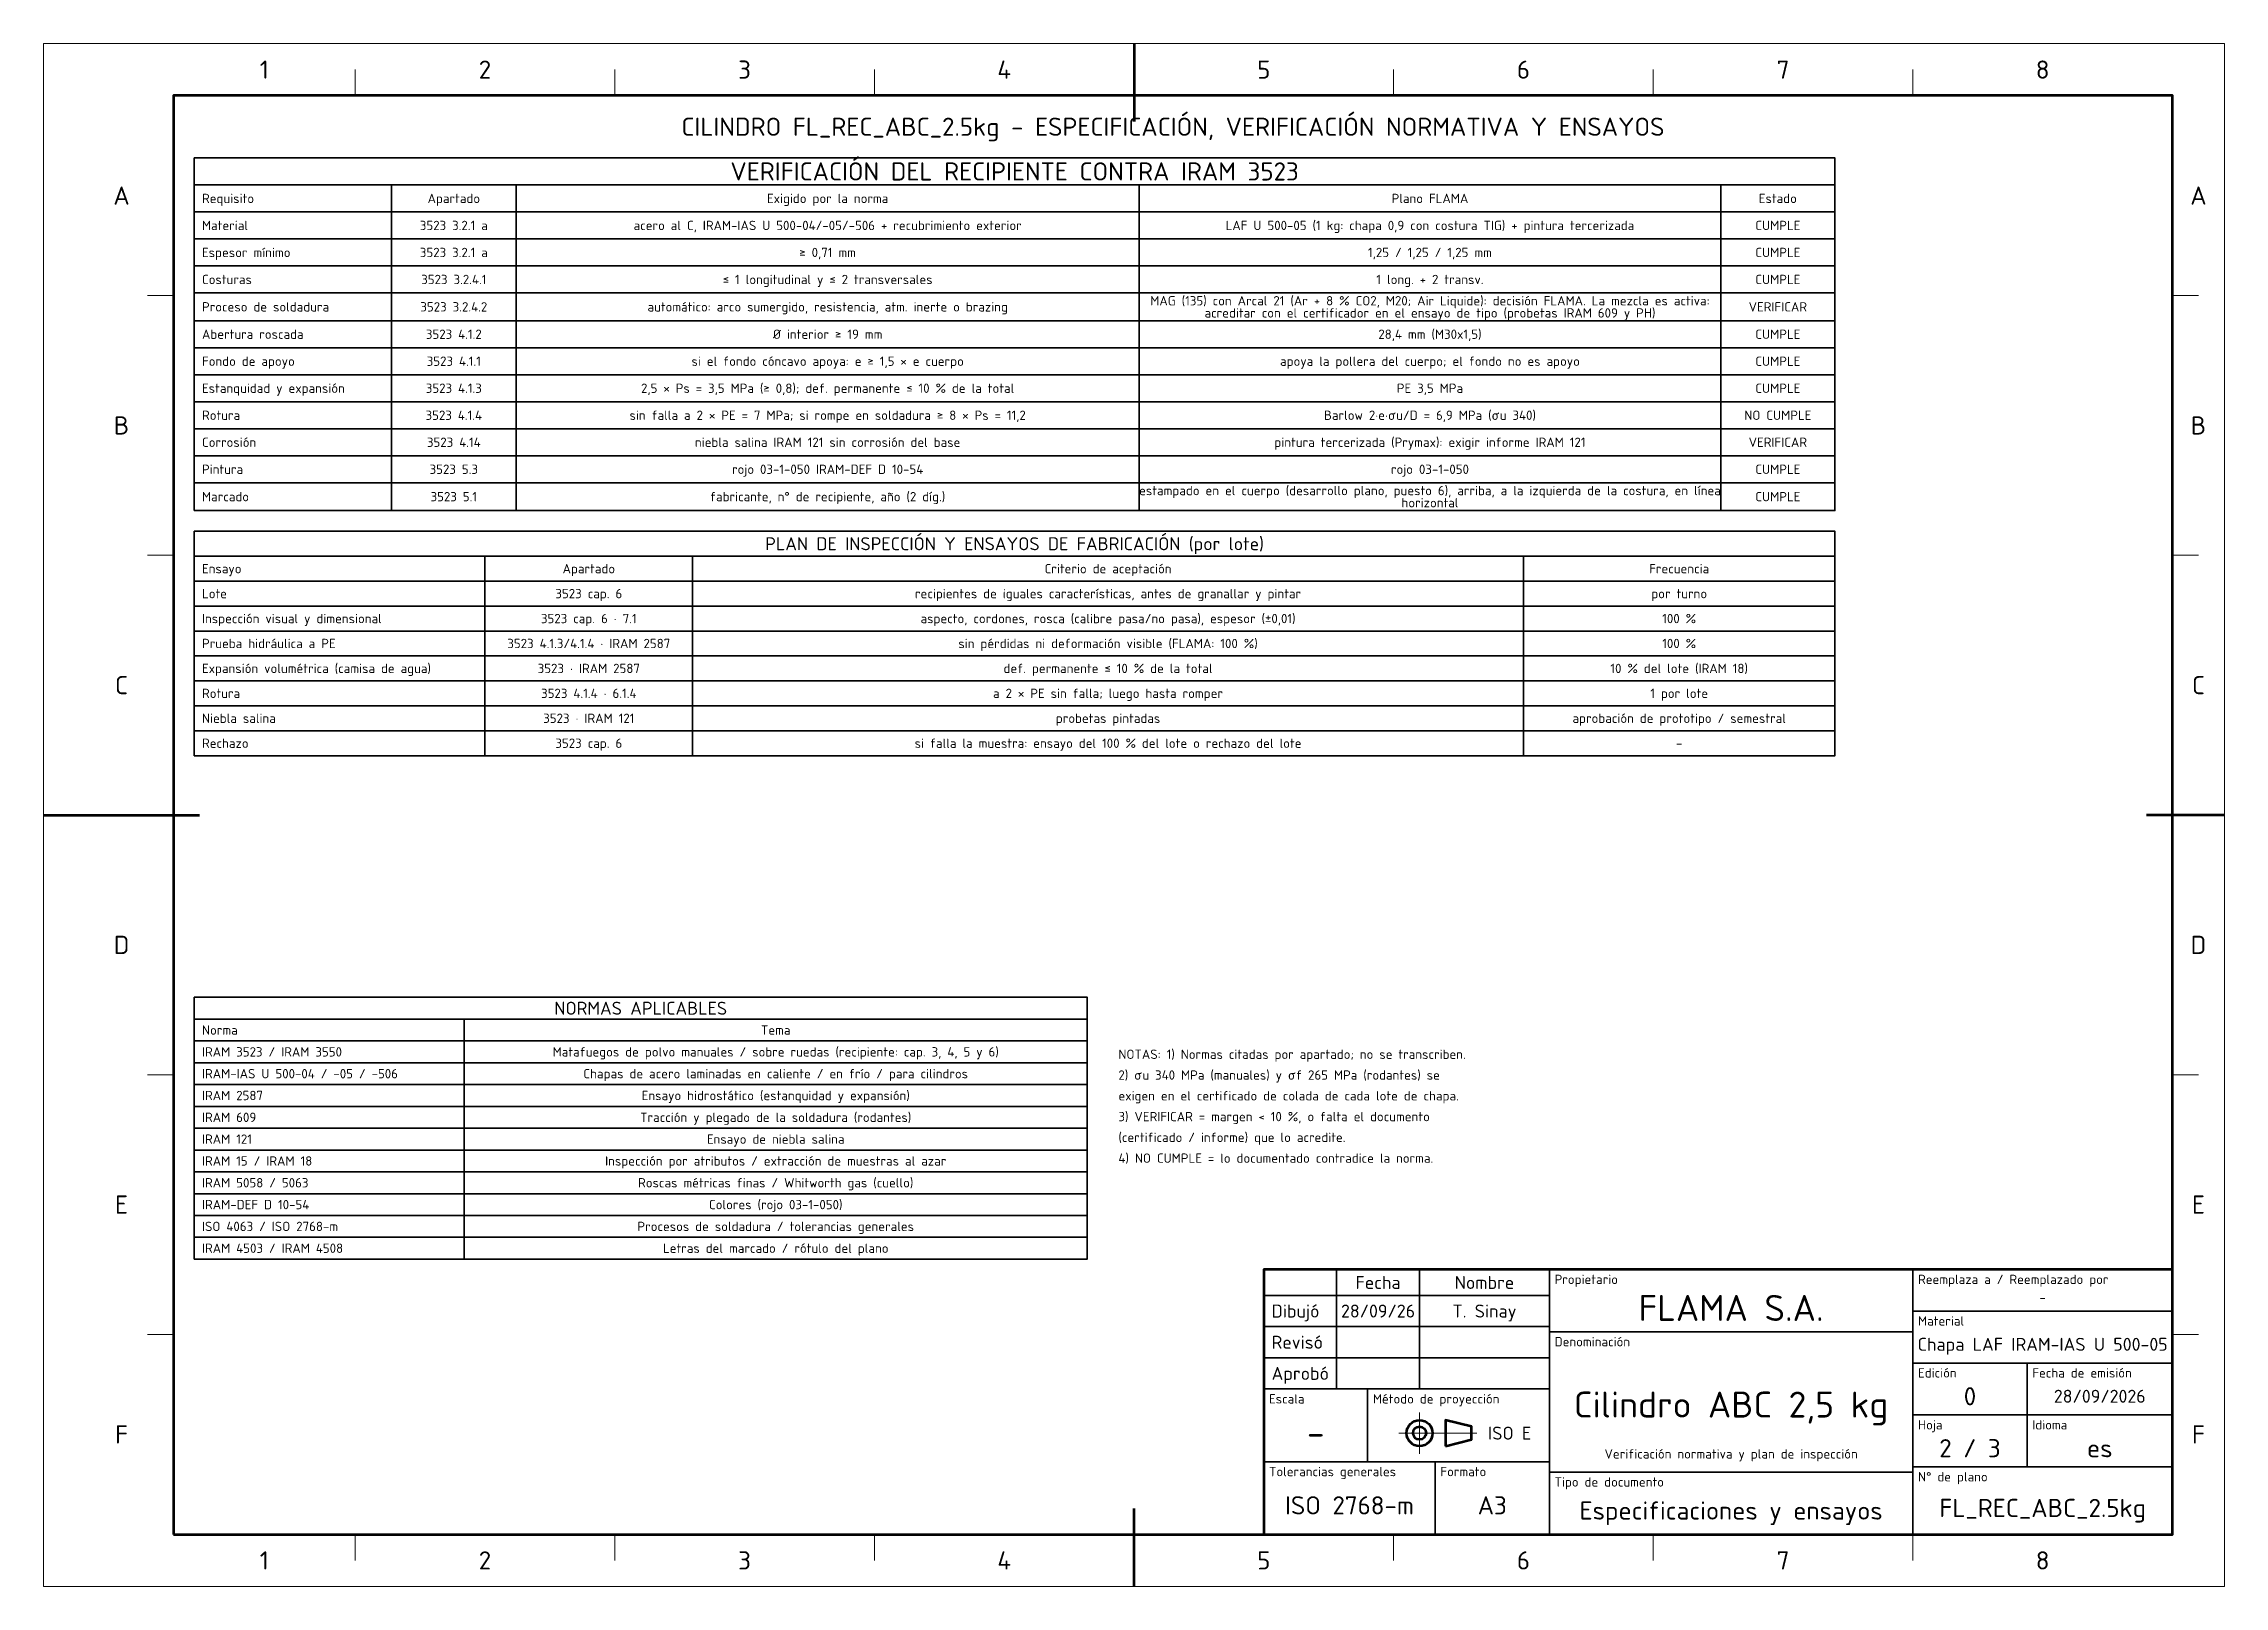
# Paper-space layout 'Hoja2_Especificaciones' of a CAD drawing. Header units: millimetres. Extents: x 0 to 420, y 0 to 297.
# The model-space entities are those that its viewports show. They can reach past a viewport. Long polylines and large blocks are cut down to what shows.
import ezdxf
from ezdxf.enums import TextEntityAlignment as Align

# ---------------------------------------------------------------- set-up
doc = ezdxf.new("R2010")
doc.units = ezdxf.units.MM
doc.linetypes.add('IRAM-F-TRAZO-PUNTO', pattern=[20, 15, -2, 1, -2])
for name, color, linetype, lineweight in [('01-VISIBLE', 7, 'CONTINUOUS', 70), ('03-EJE', 1, 'IRAM-F-TRAZO-PUNTO', 18), ('06-TEXTO', 7, 'CONTINUOUS', 25), ('07-RECUADRO', 7, 'CONTINUOUS', 70), ('08-FINA', 5, 'CONTINUOUS', 18), ('10-ROTULO', 7, 'CONTINUOUS', 35), ('11-TEXTO-ROTULO', 7, 'CONTINUOUS', 25)]:
    doc.layers.add(name, color=color, linetype=linetype, lineweight=lineweight)
doc.styles.add('ISO3098', font='isocpeur.ttf')

msp = doc.modelspace()

# ---------------------------------------------------------------- linework, layer by layer
at = {"layer": '01-VISIBLE'}
msp.add_lwpolyline([(924, 27), (929, 28.25), (929, 30.75), (924, 32)], close=True, dxfattribs=at)
for radius in [2.5, 1.25]:
    msp.add_circle((919, 29.5), radius, dxfattribs=at)
at = {"layer": '03-EJE'}
for p, q in [((915, 29.5), (930.5, 29.5)), ((919, 25.5), (919, 33.5))]:
    msp.add_line(p, q, dxfattribs=at)
at = {"layer": '07-RECUADRO'}
for p, q in [((864, 297), (864, 282)), ((654, 148.5), (684, 148.5)), ((1074, 148.5), (1059, 148.5)), ((864, 0), (864, 15))]:
    msp.add_line(p, q, dxfattribs=at)
for points in [[(679, 10), (1064, 10), (1064, 287), (679, 287)], [(889, 10), (1064, 10), (1064, 61), (889, 61)]]:
    msp.add_lwpolyline(points, close=True, dxfattribs=at)
at = {"layer": '08-FINA'}
for p, q in [((714, 287), (714, 292)), ((764, 287), (764, 292)), ((814, 287), (814, 292)), ((914, 287), (914, 292)), ((964, 287), (964, 292)), ((1014, 287), (1014, 292)), ((679, 248.5), (674, 248.5)), ((1064, 248.5), (1069, 248.5)), ((679, 198.5), (674, 198.5)), ((1064, 198.5), (1069, 198.5)), ((679, 98.5), (674, 98.5)), ((1064, 98.5), (1069, 98.5)), ((679, 48.5), (674, 48.5)), ((1064, 48.5), (1069, 48.5)), ((714, 10), (714, 5)), ((764, 10), (764, 5)), ((814, 10), (814, 5)), ((914, 10), (914, 5)), ((964, 10), (964, 5)), ((1014, 10), (1014, 5))]:
    msp.add_line(p, q, dxfattribs=at)
msp.add_lwpolyline([(654, 0), (1074, 0), (1074, 297), (654, 297)], close=True, dxfattribs=at)
at = {"layer": '10-ROTULO'}
for points in [[(683, 269.8), (999, 269.8), (999, 275), (683, 275)], [(683, 264.6), (721, 264.6), (721, 269.8), (683, 269.8)], [(721, 264.6), (745, 264.6), (745, 269.8), (721, 269.8)], [(745, 264.6), (865, 264.6), (865, 269.8), (745, 269.8)], [(865, 264.6), (977, 264.6), (977, 269.8), (865, 269.8)], [(977, 264.6), (999, 264.6), (999, 269.8), (977, 269.8)], [(683, 259.4), (721, 259.4), (721, 264.6), (683, 264.6)], [(721, 259.4), (745, 259.4), (745, 264.6), (721, 264.6)], [(745, 259.4), (865, 259.4), (865, 264.6), (745, 264.6)], [(865, 259.4), (977, 259.4), (977, 264.6), (865, 264.6)], [(977, 259.4), (999, 259.4), (999, 264.6), (977, 264.6)], [(683, 254.2), (721, 254.2), (721, 259.4), (683, 259.4)], [(721, 254.2), (745, 254.2), (745, 259.4), (721, 259.4)], [(745, 254.2), (865, 254.2), (865, 259.4), (745, 259.4)], [(865, 254.2), (977, 254.2), (977, 259.4), (865, 259.4)], [(977, 254.2), (999, 254.2), (999, 259.4), (977, 259.4)], [(683, 249), (721, 249), (721, 254.2), (683, 254.2)], [(721, 249), (745, 249), (745, 254.2), (721, 254.2)], [(745, 249), (865, 249), (865, 254.2), (745, 254.2)], [(865, 249), (977, 249), (977, 254.2), (865, 254.2)], [(977, 249), (999, 249), (999, 254.2), (977, 254.2)], [(683, 243.66), (721, 243.66), (721, 249), (683, 249)], [(721, 243.66), (745, 243.66), (745, 249), (721, 249)], [(745, 243.66), (865, 243.66), (865, 249), (745, 249)], [(865, 243.66), (977, 243.66), (977, 249), (865, 249)], [(977, 243.66), (999, 243.66), (999, 249), (977, 249)], [(683, 238.46), (721, 238.46), (721, 243.66), (683, 243.66)], [(721, 238.46), (745, 238.46), (745, 243.66), (721, 243.66)], [(745, 238.46), (865, 238.46), (865, 243.66), (745, 243.66)], [(865, 238.46), (977, 238.46), (977, 243.66), (865, 243.66)], [(977, 238.46), (999, 238.46), (999, 243.66), (977, 243.66)], [(683, 233.26), (721, 233.26), (721, 238.46), (683, 238.46)], [(721, 233.26), (745, 233.26), (745, 238.46), (721, 238.46)], [(745, 233.26), (865, 233.26), (865, 238.46), (745, 238.46)], [(865, 233.26), (977, 233.26), (977, 238.46), (865, 238.46)], [(977, 233.26), (999, 233.26), (999, 238.46), (977, 238.46)], [(683, 228.06), (721, 228.06), (721, 233.26), (683, 233.26)], [(721, 228.06), (745, 228.06), (745, 233.26), (721, 233.26)], [(745, 228.06), (865, 228.06), (865, 233.26), (745, 233.26)], [(865, 228.06), (977, 228.06), (977, 233.26), (865, 233.26)], [(977, 228.06), (999, 228.06), (999, 233.26), (977, 233.26)], [(683, 222.86), (721, 222.86), (721, 228.06), (683, 228.06)], [(721, 222.86), (745, 222.86), (745, 228.06), (721, 228.06)], [(745, 222.86), (865, 222.86), (865, 228.06), (745, 228.06)], [(865, 222.86), (977, 222.86), (977, 228.06), (865, 228.06)], [(977, 222.86), (999, 222.86), (999, 228.06), (977, 228.06)], [(683, 217.66), (721, 217.66), (721, 222.86), (683, 222.86)], [(721, 217.66), (745, 217.66), (745, 222.86), (721, 222.86)], [(745, 217.66), (865, 217.66), (865, 222.86), (745, 222.86)], [(865, 217.66), (977, 217.66), (977, 222.86), (865, 222.86)], [(977, 217.66), (999, 217.66), (999, 222.86), (977, 222.86)], [(683, 212.46), (721, 212.46), (721, 217.66), (683, 217.66)], [(721, 212.46), (745, 212.46), (745, 217.66), (721, 217.66)], [(745, 212.46), (865, 212.46), (865, 217.66), (745, 217.66)], [(865, 212.46), (977, 212.46), (977, 217.66), (865, 217.66)], [(977, 212.46), (999, 212.46), (999, 217.66), (977, 217.66)], [(683, 207.12), (721, 207.12), (721, 212.46), (683, 212.46)], [(721, 207.12), (745, 207.12), (745, 212.46), (721, 212.46)], [(745, 207.12), (865, 207.12), (865, 212.46), (745, 212.46)], [(865, 207.12), (977, 207.12), (977, 212.46), (865, 212.46)], [(977, 207.12), (999, 207.12), (999, 212.46), (977, 212.46)], [(683, 198.32), (999, 198.32), (999, 203.12), (683, 203.12)], [(683, 193.52), (739, 193.52), (739, 198.32), (683, 198.32)], [(739, 193.52), (779, 193.52), (779, 198.32), (739, 198.32)], [(779, 193.52), (939, 193.52), (939, 198.32), (779, 198.32)], [(939, 193.52), (999, 193.52), (999, 198.32), (939, 198.32)], [(683, 188.72), (739, 188.72), (739, 193.52), (683, 193.52)], [(739, 188.72), (779, 188.72), (779, 193.52), (739, 193.52)], [(779, 188.72), (939, 188.72), (939, 193.52), (779, 193.52)], [(939, 188.72), (999, 188.72), (999, 193.52), (939, 193.52)], [(683, 183.92), (739, 183.92), (739, 188.72), (683, 188.72)], [(739, 183.92), (779, 183.92), (779, 188.72), (739, 188.72)], [(779, 183.92), (939, 183.92), (939, 188.72), (779, 188.72)], [(939, 183.92), (999, 183.92), (999, 188.72), (939, 188.72)], [(683, 179.12), (739, 179.12), (739, 183.92), (683, 183.92)], [(739, 179.12), (779, 179.12), (779, 183.92), (739, 183.92)], [(779, 179.12), (939, 179.12), (939, 183.92), (779, 183.92)], [(939, 179.12), (999, 179.12), (999, 183.92), (939, 183.92)], [(683, 174.32), (739, 174.32), (739, 179.12), (683, 179.12)], [(739, 174.32), (779, 174.32), (779, 179.12), (739, 179.12)], [(779, 174.32), (939, 174.32), (939, 179.12), (779, 179.12)], [(939, 174.32), (999, 174.32), (999, 179.12), (939, 179.12)], [(683, 169.52), (739, 169.52), (739, 174.32), (683, 174.32)], [(739, 169.52), (779, 169.52), (779, 174.32), (739, 174.32)], [(779, 169.52), (939, 169.52), (939, 174.32), (779, 174.32)], [(939, 169.52), (999, 169.52), (999, 174.32), (939, 174.32)], [(683, 164.72), (739, 164.72), (739, 169.52), (683, 169.52)], [(739, 164.72), (779, 164.72), (779, 169.52), (739, 169.52)], [(779, 164.72), (939, 164.72), (939, 169.52), (779, 169.52)], [(939, 164.72), (999, 164.72), (999, 169.52), (939, 169.52)], [(683, 159.92), (739, 159.92), (739, 164.72), (683, 164.72)], [(739, 159.92), (779, 159.92), (779, 164.72), (739, 164.72)], [(779, 159.92), (939, 159.92), (939, 164.72), (779, 164.72)], [(939, 159.92), (999, 159.92), (999, 164.72), (939, 164.72)], [(683, 109.2), (855, 109.2), (855, 113.4), (683, 113.4)], [(683, 105), (735, 105), (735, 109.2), (683, 109.2)], [(735, 105), (855, 105), (855, 109.2), (735, 109.2)], [(683, 100.8), (735, 100.8), (735, 105), (683, 105)], [(735, 100.8), (855, 100.8), (855, 105), (735, 105)], [(683, 96.6), (735, 96.6), (735, 100.8), (683, 100.8)], [(735, 96.6), (855, 96.6), (855, 100.8), (735, 100.8)], [(683, 92.4), (735, 92.4), (735, 96.6), (683, 96.6)], [(735, 92.4), (855, 92.4), (855, 96.6), (735, 96.6)], [(683, 88.2), (735, 88.2), (735, 92.4), (683, 92.4)], [(735, 88.2), (855, 88.2), (855, 92.4), (735, 92.4)], [(683, 84), (735, 84), (735, 88.2), (683, 88.2)], [(735, 84), (855, 84), (855, 88.2), (735, 88.2)], [(683, 79.8), (735, 79.8), (735, 84), (683, 84)], [(735, 79.8), (855, 79.8), (855, 84), (735, 84)], [(683, 75.6), (735, 75.6), (735, 79.8), (683, 79.8)], [(735, 75.6), (855, 75.6), (855, 79.8), (735, 79.8)], [(683, 71.4), (735, 71.4), (735, 75.6), (683, 75.6)], [(735, 71.4), (855, 71.4), (855, 75.6), (735, 75.6)], [(683, 67.2), (735, 67.2), (735, 71.4), (683, 71.4)], [(735, 67.2), (855, 67.2), (855, 71.4), (735, 71.4)], [(683, 63), (735, 63), (735, 67.2), (683, 67.2)], [(735, 63), (855, 63), (855, 67.2), (735, 67.2)], [(889, 56), (903, 56), (903, 61), (889, 61)], [(903, 56), (919, 56), (919, 61), (903, 61)], [(919, 56), (944, 56), (944, 61), (919, 61)], [(944, 49), (1014, 49), (1014, 61), (944, 61)], [(1014, 53), (1064, 53), (1064, 61), (1014, 61)], [(889, 50), (903, 50), (903, 56), (889, 56)], [(903, 50), (919, 50), (919, 56), (903, 56)], [(919, 50), (944, 50), (944, 56), (919, 56)], [(1014, 43), (1064, 43), (1064, 53), (1014, 53)], [(889, 44), (903, 44), (903, 50), (889, 50)], [(903, 44), (919, 44), (919, 50), (903, 50)], [(919, 44), (944, 44), (944, 50), (919, 50)], [(944, 22), (1014, 22), (1014, 49), (944, 49)], [(889, 38), (903, 38), (903, 44), (889, 44)], [(903, 38), (919, 38), (919, 44), (903, 44)], [(919, 38), (944, 38), (944, 44), (919, 44)], [(1014, 33), (1036, 33), (1036, 43), (1014, 43)], [(1036, 33), (1064, 33), (1064, 43), (1036, 43)], [(889, 24), (909, 24), (909, 38), (889, 38)], [(909, 24), (944, 24), (944, 38), (909, 38)], [(1014, 23), (1036, 23), (1036, 33), (1014, 33)], [(1036, 23), (1064, 23), (1064, 33), (1036, 33)], [(889, 10), (922, 10), (922, 24), (889, 24)], [(922, 10), (944, 10), (944, 24), (922, 24)], [(944, 10), (1014, 10), (1014, 22), (944, 22)], [(1014, 10), (1064, 10), (1064, 23), (1014, 23)]]:
    msp.add_lwpolyline(points, close=True, dxfattribs=at)

# ---------------------------------------------------------------- texts
at = {"layer": '06-TEXTO', "style": 'ISO3098'}
for s, height, p in [('1', 3.5, (696.5, 292)), ('2', 3.5, (739, 292)), ('3', 3.5, (789, 292)), ('4', 3.5, (839, 292)), ('5', 3.5, (889, 292)), ('6', 3.5, (939, 292)), ('7', 3.5, (989, 292)), ('8', 3.5, (1039, 292)), ('CILINDRO FL_REC_ABC_2.5kg - ESPECIFICACIÓN, VERIFICACIÓN NORMATIVA Y ENSAYOS', 3.5, (871.5, 281)), ('VERIFICACIÓN DEL RECIPIENTE CONTRA IRAM 3523', 3.5, (841, 272.4)), ('A', 3.5, (669, 267.75)), ('A', 3.5, (1069, 267.75)), ('Apartado', 1.8, (733, 267.2)), ('Exigido por la norma', 1.8, (805, 267.2)), ('Plano FLAMA', 1.8, (921, 267.2)), ('Estado', 1.8, (988, 267.2)), ('3523 3.2.1 a', 1.8, (733, 262)), ('acero al C, IRAM-IAS U 500-04/-05/-506 + recubrimiento exterior', 1.8, (805, 262)), ('LAF U 500-05 (1 kg: chapa 0,9 con costura TIG) + pintura tercerizada', 1.8, (921, 262)), ('CUMPLE', 1.8, (988, 262)), ('3523 3.2.1 a', 1.8, (733, 256.8)), ('≥ 0,71 mm', 1.8, (805, 256.8)), ('1,25 / 1,25 / 1,25 mm', 1.8, (921, 256.8)), ('CUMPLE', 1.8, (988, 256.8)), ('3523 3.2.4.1', 1.8, (733, 251.6)), ('≤ 1 longitudinal y ≤ 2 transversales', 1.8, (805, 251.6)), ('1 long. + 2 transv.', 1.8, (921, 251.6)), ('CUMPLE', 1.8, (988, 251.6)), ('MAG (135) con Arcal 21 (Ar + 8 % CO2, M20; Air Liquide): decisión FLAMA. La mezcla es activa:', 1.8, (921, 247.5)), ('3523 3.2.4.2', 1.8, (733, 246.33)), ('automático: arco sumergido, resistencia, atm. inerte o brazing', 1.8, (805, 246.33)), ('acreditar con el certificador en el ensayo de tipo (probetas IRAM 609 y PH)', 1.8, (921, 245.16)), ('VERIFICAR', 1.8, (988, 246.33)), ('3523 4.1.2', 1.8, (733, 241.06)), ('Ø interior ≥ 19 mm', 1.8, (805, 241.06)), ('28,4 mm (M30x1,5)', 1.8, (921, 241.06)), ('CUMPLE', 1.8, (988, 241.06)), ('3523 4.1.1', 1.8, (733, 235.86)), ('si el fondo cóncavo apoya: e ≥ 1,5 × e cuerpo', 1.8, (805, 235.86)), ('apoya la pollera del cuerpo; el fondo no es apoyo', 1.8, (921, 235.86)), ('CUMPLE', 1.8, (988, 235.86)), ('3523 4.1.3', 1.8, (733, 230.66)), ('2,5 × Ps = 3,5 MPa (≥ 0,8); def. permanente ≤ 10 % de la total', 1.8, (805, 230.66)), ('PE 3,5 MPa', 1.8, (921, 230.66)), ('CUMPLE', 1.8, (988, 230.66)), ('B', 3.5, (669, 223.5)), ('3523 4.1.4', 1.8, (733, 225.46)), ('sin falla a 2 × PE = 7 MPa; si rompe en soldadura ≥ 8 × Ps = 11,2', 1.8, (805, 225.46)), ('Barlow 2·e·σu/D = 6,9 MPa (σu 340)', 1.8, (921, 225.46)), ('NO CUMPLE', 1.8, (988, 225.46)), ('B', 3.5, (1069, 223.5)), ('3523 4.14', 1.8, (733, 220.26)), ('niebla salina IRAM 121 sin corrosión del base', 1.8, (805, 220.26)), ('pintura tercerizada (Prymax): exigir informe IRAM 121', 1.8, (921, 220.26)), ('VERIFICAR', 1.8, (988, 220.26)), ('3523 5.3', 1.8, (733, 215.06)), ('rojo 03-1-050 IRAM-DEF D 10-54', 1.8, (805, 215.06)), ('rojo 03-1-050', 1.8, (921, 215.06)), ('CUMPLE', 1.8, (988, 215.06)), ('3523 5.1', 1.8, (733, 209.79)), ('fabricante, n° de recipiente, año (2 díg.)', 1.8, (805, 209.79)), ('estampado en el cuerpo (desarrollo plano, puesto 6), arriba, a la izquierda de la costura, en línea', 1.8, (921, 210.96)), ('CUMPLE', 1.8, (988, 209.79)), ('horizontal', 1.8, (921, 208.62)), ('PLAN DE INSPECCIÓN Y ENSAYOS DE FABRICACIÓN (por lote)', 2.5, (841, 200.72)), ('Apartado', 1.8, (759, 195.92)), ('Criterio de aceptación', 1.8, (859, 195.92)), ('Frecuencia', 1.8, (969, 195.92)), ('3523 cap. 6', 1.8, (759, 191.12)), ('recipientes de iguales características, antes de granallar y pintar', 1.8, (859, 191.12)), ('por turno', 1.8, (969, 191.12)), ('3523 cap. 6 · 7.1', 1.8, (759, 186.32)), ('aspecto, cordones, rosca (calibre pasa/no pasa), espesor (±0,01)', 1.8, (859, 186.32)), ('100 %', 1.8, (969, 186.32)), ('3523 4.1.3/4.1.4 · IRAM 2587', 1.8, (759, 181.52)), ('sin pérdidas ni deformación visible (FLAMA: 100 %)', 1.8, (859, 181.52)), ('100 %', 1.8, (969, 181.52)), ('3523 · IRAM 2587', 1.8, (759, 176.72)), ('def. permanente ≤ 10 % de la total', 1.8, (859, 176.72)), ('10 % del lote (IRAM 18)', 1.8, (969, 176.72)), ('C', 3.5, (669, 173.5)), ('3523 4.1.4 · 6.1.4', 1.8, (759, 171.92)), ('a 2 × PE sin falla; luego hasta romper', 1.8, (859, 171.92)), ('1 por lote', 1.8, (969, 171.92)), ('C', 3.5, (1069, 173.5)), ('3523 · IRAM 121', 1.8, (759, 167.12)), ('probetas pintadas', 1.8, (859, 167.12)), ('aprobación de prototipo / semestral', 1.8, (969, 167.12)), ('3523 cap. 6', 1.8, (759, 162.32)), ('si falla la muestra: ensayo del 100 % del lote o rechazo del lote', 1.8, (859, 162.32)), ('-', 1.8, (969, 162.32)), ('D', 3.5, (669, 123.5)), ('D', 3.5, (1069, 123.5)), ('NORMAS APLICABLES', 2.5, (769, 111.3)), ('Tema', 1.8, (795, 107.1)), ('Matafuegos de polvo manuales / sobre ruedas (recipiente: cap. 3, 4, 5 y 6)', 1.8, (795, 102.9)), ('Chapas de acero laminadas en caliente / en frío / para cilindros', 1.8, (795, 98.7)), ('Ensayo hidrostático (estanquidad y expansión)', 1.8, (795, 94.5)), ('Tracción y plegado de la soldadura (rodantes)', 1.8, (795, 90.3)), ('Ensayo de niebla salina', 1.8, (795, 86.1)), ('Inspección por atributos / extracción de muestras al azar', 1.8, (795, 81.9)), ('Roscas métricas finas / Whitworth gas (cuello)', 1.8, (795, 77.7)), ('E', 3.5, (669, 73.5)), ('Colores (rojo 03-1-050)', 1.8, (795, 73.5)), ('E', 3.5, (1069, 73.5)), ('Procesos de soldadura / tolerancias generales', 1.8, (795, 69.3)), ('Letras del marcado / rótulo del plano', 1.8, (795, 65.1)), ('F', 3.5, (669, 29.25)), ('F', 3.5, (1069, 29.25)), ('1', 3.5, (696.5, 5)), ('2', 3.5, (739, 5)), ('3', 3.5, (789, 5)), ('4', 3.5, (839, 5)), ('5', 3.5, (889, 5)), ('6', 3.5, (939, 5)), ('7', 3.5, (989, 5)), ('8', 3.5, (1039, 5))]:
    msp.add_text(s, height=height, dxfattribs=at).set_placement(p, align=Align.MIDDLE_CENTER)
for s, p in [('Requisito', (684.5, 267.2)), ('Material', (684.5, 262)), ('Espesor mínimo', (684.5, 256.8)), ('Costuras', (684.5, 251.6)), ('Proceso de soldadura', (684.5, 246.33)), ('Abertura roscada', (684.5, 241.06)), ('Fondo de apoyo', (684.5, 235.86)), ('Estanquidad y expansión', (684.5, 230.66)), ('Rotura', (684.5, 225.46)), ('Corrosión', (684.5, 220.26)), ('Pintura', (684.5, 215.06)), ('Marcado', (684.5, 209.79)), ('Ensayo', (684.5, 195.92)), ('Lote', (684.5, 191.12)), ('Inspección visual y dimensional', (684.5, 186.32)), ('Prueba hidráulica a PE', (684.5, 181.52)), ('Expansión volumétrica (camisa de agua)', (684.5, 176.72)), ('Rotura', (684.5, 171.92)), ('Niebla salina', (684.5, 167.12)), ('Rechazo', (684.5, 162.32)), ('Norma', (684.5, 107.1)), ('IRAM 3523 / IRAM 3550', (684.5, 102.9)), ('IRAM-IAS U 500-04 / -05 / -506', (684.5, 98.7)), ('IRAM 2587', (684.5, 94.5)), ('IRAM 609', (684.5, 90.3)), ('IRAM 121', (684.5, 86.1)), ('IRAM 15 / IRAM 18', (684.5, 81.9)), ('IRAM 5058 / 5063', (684.5, 77.7)), ('IRAM-DEF D 10-54', (684.5, 73.5)), ('ISO 4063 / ISO 2768-m', (684.5, 69.3)), ('IRAM 4503 / IRAM 4508', (684.5, 65.1))]:
    msp.add_text(s, height=1.8, dxfattribs=at).set_placement(p, align=Align.MIDDLE_LEFT)
for s, p in [('NOTAS: 1) Normas citadas por apartado; no se transcriben.', (861, 101)), ('2) σu 340 MPa (manuales) y σf 265 MPa (rodantes) se', (861, 97)), ('exigen en el certificado de colada de cada lote de chapa.', (861, 93)), ('3) VERIFICAR = margen < 10 %, o falta el documento', (861, 89)), ('(certificado / informe) que lo acredite.', (861, 85)), ('4) NO CUMPLE = lo documentado contradice la norma.', (861, 81))]:
    msp.add_text(s, height=1.8, dxfattribs=at).set_placement(p, align=Align.BOTTOM_LEFT)
at = {"layer": '11-TEXTO-ROTULO', "style": 'ISO3098'}
for s, height, p in [('Fecha', 2.5, (911, 58.5)), ('Nombre', 2.5, (931.5, 58.5)), ('FLAMA S.A.', 5, (979, 53.6)), ('-', 1.8, (1039, 55.6)), ('28/09/26', 2.5, (911, 53)), ('T. Sinay', 2.5, (931.5, 53)), ('Chapa LAF IRAM-IAS U 500-05', 2.5, (1039, 46.6)), ('0', 3.5, (1025, 36.6)), ('28/09/2026', 2.5, (1050, 36.6)), ('Cilindro ABC 2,5 kg', 5, (979, 35)), ('-', 5, (899, 29.6)), ('Verificación normativa y plan de inspección', 1.8, (979, 25.5)), ('2 / 3', 3.5, (1025, 26.6)), ('es', 3.5, (1050, 26.6)), ('ISO 2768-m', 3.5, (905.5, 15.6)), ('A3', 3.5, (933, 15.6)), ('FL_REC_ABC_2.5kg', 3.5, (1039, 15.1)), ('Especificaciones y ensayos', 3.5, (979, 14.6))]:
    msp.add_text(s, height=height, dxfattribs=at).set_placement(p, align=Align.MIDDLE_CENTER)
for s, p in [('Propietario', (945, 60)), ('Reemplaza a / Reemplazado por', (1015, 60)), ('Material', (1015, 52)), ('Denominación', (945, 48)), ('Edición', (1015, 42)), ('Fecha de emisión', (1037, 42)), ('Escala', (890, 37)), ('Método de proyección', (910, 37)), ('Hoja', (1015, 32)), ('Idioma', (1037, 32)), ('Tolerancias generales', (890, 23)), ('Formato', (923, 23)), ('Tipo de documento', (945, 21)), ('N° de plano', (1015, 22))]:
    msp.add_text(s, height=1.8, dxfattribs=at).set_placement(p, align=Align.TOP_LEFT)
for s, p in [('Dibujó', (890.5, 53)), ('Revisó', (890.5, 47)), ('Aprobó', (890.5, 41))]:
    msp.add_text(s, height=2.5, dxfattribs=at).set_placement(p, align=Align.MIDDLE_LEFT)
msp.add_text('ISO E', height=2.5, dxfattribs=at).set_placement((940.5, 29.5), align=Align.MIDDLE_RIGHT)

psp = doc.layouts.new('Hoja2_Especificaciones')

# ---------------------------------------------------------------- viewports
at = {"layer": 'VIEWPORTS'}
psp.add_viewport(center=(210, 148.5), size=(420, 297), view_center_point=(864, 148.5), view_height=297, dxfattribs=at)

doc.saveas('drawing.dxf')
